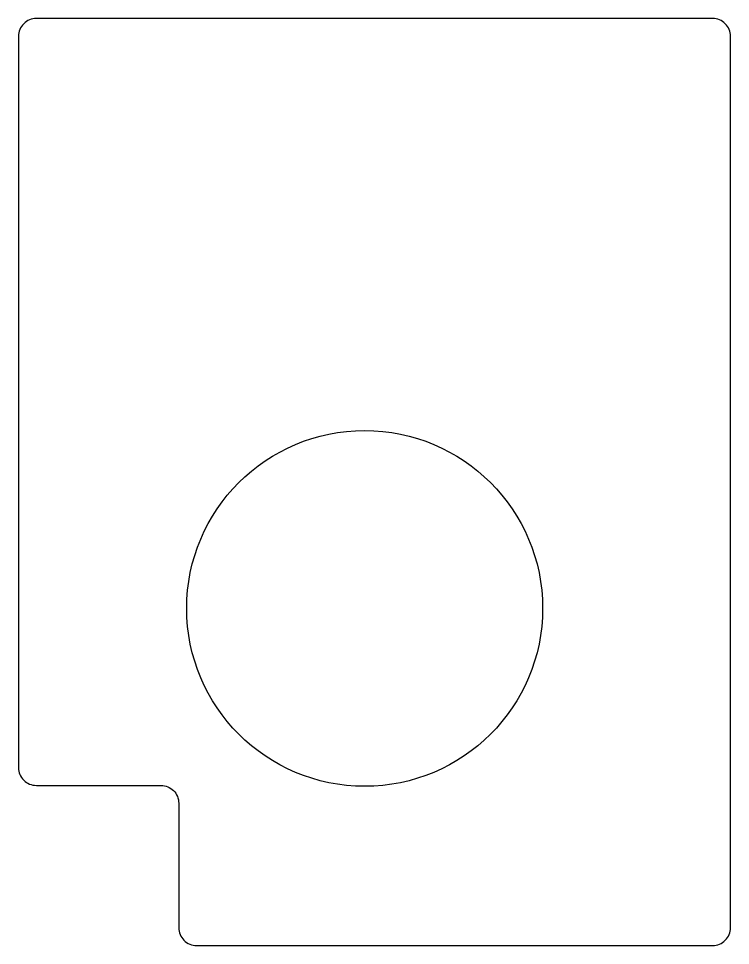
# Model space of a CAD drawing. Header units: millimetres. Extents: x -68.3 to -28.2, y -78.9 to -26.8.
import ezdxf

# ---------------------------------------------------------------- set-up
doc = ezdxf.new("R2010")
doc.units = ezdxf.units.MM

msp = doc.modelspace()

# ---------------------------------------------------------------- linework, layer by layer
msp.add_lwpolyline([(-29.25, -26.84), (-67.25, -26.84, 0.414214), (-68.25, -27.84), (-68.25, -68.947, 0.414214), (-67.25, -69.947), (-60.25, -69.947, -0.414214), (-59.25, -70.947), (-59.25, -77.947, 0.414214), (-58.25, -78.947), (-29.25, -78.947, 0.414214), (-28.25, -77.947), (-28.25, -27.84, 0.414214)], format="xyb", close=True)
msp.add_circle((-48.803, -60), 10)

doc.saveas('drawing.dxf')
